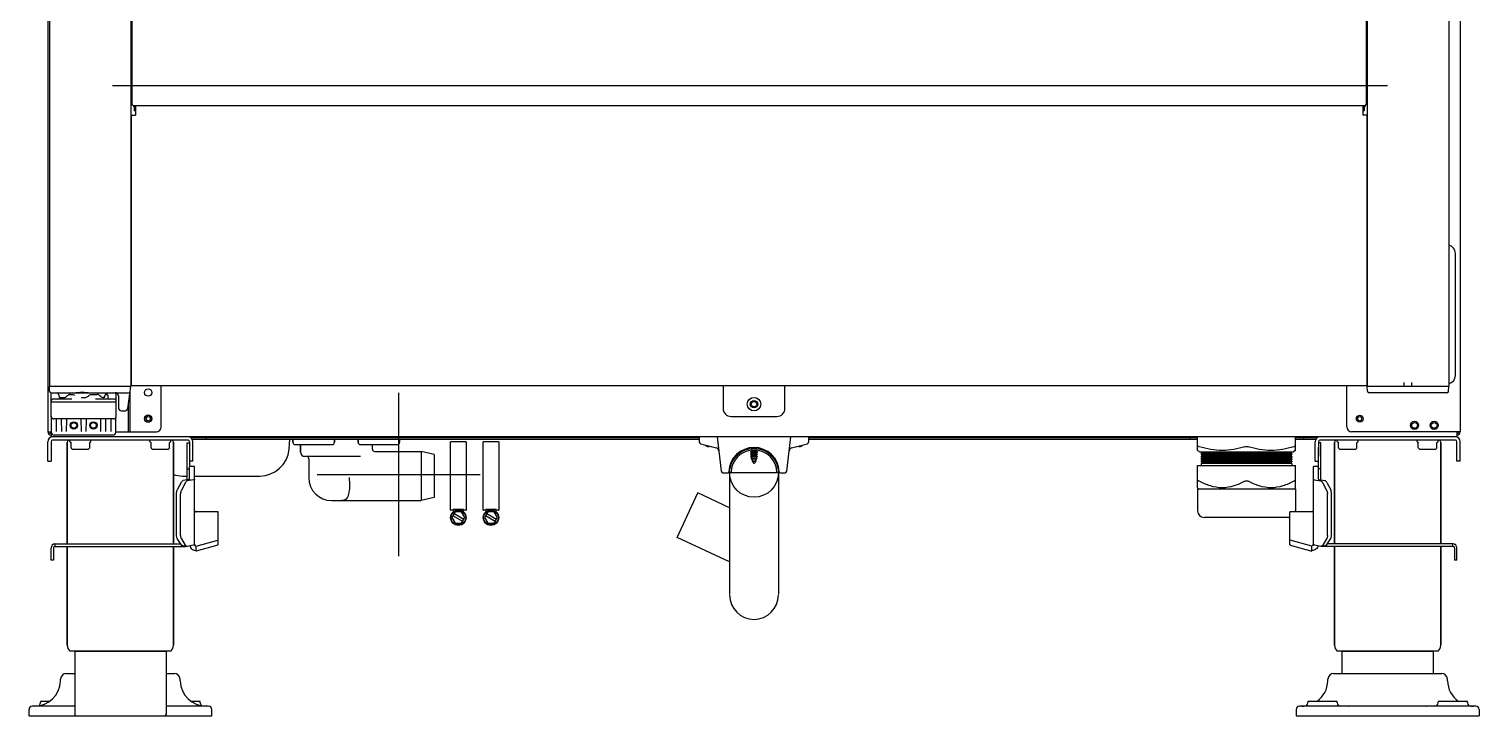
# Model space of a CAD drawing. Header units: millimetres. Extents: x 2482 to 7241, y 2335 to 6851.
# Drawn here: x 4966 to 5855, y 3663 to 4084 of the extents above; entities that cross this region are included whole.
import ezdxf

# ---------------------------------------------------------------- set-up
doc = ezdxf.new("R2010")
doc.units = ezdxf.units.MM
doc.header["$LTSCALE"] = 669.9
doc.layers.get('0').update_dxf_attribs({"linetype": 'CONTINUOUS'})
for name, color, linetype in [('02___PRT_ALL_AXES', 7, 'CONTINUOUS'), ('ASSI', 7, 'CONTINUOUS'), ('GEOM', 7, 'CONTINUOUS')]:
    doc.layers.add(name, color=color, linetype=linetype)

msp = doc.modelspace()

# ---------------------------------------------------------------- linework, layer by layer
at = {"color": 7, "linetype": 'Continuous'}
for p, q in [((4978.5, 5500.37), (4978.5, 3865.37)), ((5836.5, 5500.37), (5836.5, 3865.37)), ((5028.5, 5332.37), (5028.5, 3865.37)), ((5786.5, 5332.37), (5786.5, 3865.37)), ((5028.5, 4039.87), (5029, 4039.87)), ((5029.05, 4038.07), (5028.5, 4038.07)), ((5030, 4037.37), (5030, 4036.57)), ((5785, 4037.37), (5785, 4036.57)), ((5786.5, 4038.07), (5785.95, 4038.07)), ((5786.5, 4039.87), (5786, 4039.87)), ((5840.5, 3871.87), (5840.5, 3946.87)), ((4978.5, 3865.37), (5028.5, 3865.37)), ((4978.55, 3862.35), (4978.5, 3865.16)), ((4979.55, 3861.37), (5027.07, 3861.37)), ((4983.98, 3860.51), (4984, 3860.48)), ((4983.99, 3860.5), (4983.99, 3860.51)), ((4984, 3860.48), (4984.05, 3860.38)), ((4984.05, 3860.38), (4984.12, 3860.21)), ((4984.11, 3860.22), (4984.15, 3860.11)), ((4984.15, 3860.11), (4984.26, 3859.81)), ((4984.26, 3859.82), (4984.44, 3859.38)), ((4984.44, 3859.39), (4984.58, 3859.07)), ((4984.58, 3859.07), (4984.79, 3858.75)), ((4984.75, 3858.81), (4984.75, 3858.37)), ((4985.55, 3858.37), (4987.5, 3858.37)), ((4990.26, 3860.37), (4992.55, 3860.37)), ((4992.55, 3860.37), (4992.97, 3860.33)), ((4992.97, 3860.33), (4993.56, 3860.16)), ((4993.56, 3860.16), (4993.97, 3859.94)), ((4998.03, 3858.37), (4999.82, 3858.37)), ((4999.82, 3858.37), (5000.33, 3858.41)), ((5002.91, 3859.87), (5003.34, 3860.11)), ((5003.34, 3860.11), (5003.97, 3860.32)), ((5003.97, 3860.32), (5004.45, 3860.37)), ((5004.45, 3860.37), (5005.17, 3860.37)), ((5011.45, 3858.37), (5011.85, 3858.46)), ((5012.42, 3859.07), (5012.56, 3859.37)), ((5012.85, 3860.11), (5012.88, 3860.21)), ((5012.88, 3860.21), (5012.95, 3860.38)), ((5012.95, 3860.38), (5013, 3860.48)), ((5013, 3860.48), (5013.01, 3860.51)), ((5014.25, 3859.87), (5014.25, 3858.37)), ((5020.84, 3859.4), (5020.97, 3851.84)), ((5026.57, 3851.65), (5028.47, 3865.14)), ((5391.5, 3865.87), (5391.5, 3851.87)), ((5429.5, 3851.87), (5429.5, 3865.87)), ((5786.5, 3865.37), (5836.5, 3865.37)), ((5835.39, 3861.37), (5787.6, 3861.37)), ((4979.83, 3836.93), (4979.5, 3855.87)), ((5019.17, 3836.93), (5019.5, 3855.87)), ((5022.47, 3850.37), (5025.09, 3850.37)), ((5017.84, 3845.37), (4981.16, 3845.37)), ((4982.69, 3844.88), (4982.56, 3837.61)), ((4986.13, 3837.61), (4986.01, 3844.88)), ((4988.99, 3844.88), (4988.86, 3837.61)), ((4998.13, 3837.61), (4998.01, 3844.88)), ((5000.99, 3844.88), (5000.86, 3837.61)), ((5010.13, 3837.61), (5010.01, 3844.88)), ((5012.99, 3844.88), (5012.86, 3837.61)), ((5016.43, 3837.61), (5016.31, 3844.88)), ((5396.5, 3846.87), (5424.5, 3846.87)), ((5017.67, 3835.37), (4981.33, 3835.37)), ((4991.05, 3831.53), (4991.05, 3832.37)), ((5003.95, 3831.53), (5003.95, 3832.37)), ((5040.05, 3831.53), (5040.05, 3832.37)), ((5052.95, 3831.53), (5052.95, 3832.37)), ((5768.05, 3831.53), (5768.05, 3832.37)), ((5780.95, 3831.53), (5780.95, 3832.37)), ((5817.05, 3831.53), (5817.05, 3832.37)), ((5829.95, 3831.53), (5829.95, 3832.37)), ((5224.5, 3789.52), (5224.5, 3831.22)), ((5233.85, 3831.37), (5224.65, 3831.37)), ((5234, 3831.22), (5234, 3789.52)), ((5244.5, 3789.52), (5244.5, 3831.22)), ((5253.85, 3831.37), (5244.65, 3831.37)), ((5254, 3831.22), (5254, 3789.52)), ((5381.2, 3828.89), (5381.2, 3828.92)), ((5382.57, 3828.36), (5382.59, 3828.36)), ((5383, 3828.37), (5383, 3828.76)), ((5384, 3828.49), (5384, 3828.37)), ((5384.43, 3828.36), (5384.46, 3828.37)), ((5436.57, 3828.36), (5436.59, 3828.36)), ((5437, 3828.37), (5437, 3828.49)), ((5438, 3828.76), (5438, 3828.37)), ((5438.43, 3828.36), (5438.5, 3828.37)), ((5439.8, 3828.92), (5439.8, 3828.89)), ((5758, 3830.77), (5756.5, 3830.77)), ((5758, 3808.02), (5758, 3830.77)), ((5756.5, 3816.19), (5753.5, 3816.19)), ((5753.5, 3768.46), (5753.5, 3816.19)), ((5758, 3814.77), (5756.5, 3814.77)), ((5754.22, 3808.04), (5757.95, 3807.34)), ((5759.17, 3806.24), (5761.6, 3801.57)), ((5762.1, 3773.85), (5762.1, 3799.38)), ((5226.04, 3789.37), (5224.65, 3789.37)), ((5227.25, 3788.33), (5225.25, 3784.87)), ((5232.46, 3789.75), (5226.04, 3789.75)), ((5226.04, 3789.75), (5226.04, 3788.37)), ((5232.6, 3783.74), (5226.6, 3787.21)), ((5231.25, 3788.33), (5227.25, 3788.33)), ((5233.25, 3784.87), (5231.25, 3788.33)), ((5232.46, 3788.37), (5232.46, 3789.75)), ((5233.85, 3789.37), (5232.46, 3789.37)), ((5246.04, 3789.37), (5244.65, 3789.37)), ((5247.25, 3788.33), (5245.25, 3784.87)), ((5252.46, 3789.75), (5246.04, 3789.75)), ((5246.04, 3789.75), (5246.04, 3788.37)), ((5252.6, 3783.74), (5246.6, 3787.21)), ((5251.25, 3788.33), (5247.25, 3788.33)), ((5253.25, 3784.87), (5251.25, 3788.33)), ((5252.46, 3788.37), (5252.46, 3789.75)), ((5253.85, 3789.37), (5252.46, 3789.37)), ((5752.85, 3788.46), (5739, 3788.46)), ((5739, 3768.25), (5739, 3788.46)), ((5752.72, 3788.49), (5752.5, 3788.46)), ((5752.72, 3788.42), (5752.5, 3788.39)), ((5752.92, 3788.56), (5752.72, 3788.49)), ((5752.92, 3788.49), (5752.72, 3788.42)), ((5753.11, 3788.67), (5752.92, 3788.56)), ((5753.11, 3788.6), (5752.92, 3788.49)), ((5225.25, 3784.87), (5227.25, 3781.4)), ((5231.9, 3782.53), (5225.9, 3785.99)), ((5227.25, 3781.4), (5231.25, 3781.4)), ((5231.25, 3781.4), (5233.25, 3784.87)), ((5245.25, 3784.87), (5247.25, 3781.4)), ((5251.9, 3782.53), (5245.9, 3785.99)), ((5247.25, 3781.4), (5251.25, 3781.4)), ((5251.25, 3781.4), (5253.25, 3784.87)), ((5752.5, 3767.31), (5739.28, 3771.06)), ((5761.6, 3771.84), (5759.17, 3768.1)), ((5752.5, 3764.33), (5752.5, 3767.64)), ((5754.22, 3768.16), (5757.95, 3767.46)), ((5758.23, 3767.44), (5757.95, 3767.46)), ((5760.68, 3767.67), (5758.23, 3767.44)), ((5761.5, 3768.18), (5761.5, 3767.27)), ((5839, 3768.77), (5761.91, 3768.77)), ((5839, 3767.27), (5839, 3768.77)), ((5841.5, 3758.77), (5841.5, 3766.27)), ((5841.5, 3758.77), (5840, 3758.77))]:
    msp.add_line(p, q, dxfattribs=at)
at = {"linetype": 'Continuous'}
for p, q in [((5843.5, 5499.77), (5843.5, 3837.47)), ((5773.9, 3840.47), (5773.9, 3865.87)), ((4979.5, 3837.47), (4979.5, 3836.37)), ((5843.5, 3837.47), (5776.9, 3837.47)), ((5841.5, 3837.47), (5841.5, 3836.37)), ((5756.5, 3808.35), (5756.5, 3827.77)), ((5756.68, 3808.27), (5760.41, 3807.57)), ((5761.62, 3806.47), (5764.06, 3801.8)), ((5764.56, 3774.08), (5764.56, 3799.6)), ((5761.62, 3768.33), (5764.06, 3772.07)), ((5739.28, 3768.08), (5752.5, 3764.33)), ((5839, 3767.27), (5759, 3767.27)), ((5840, 3766.27), (5840, 3758.77))]:
    msp.add_line(p, q, dxfattribs=at)
at = {"color": 2}
msp.add_line((5799, 4049.37), (5017.25, 4049.37), dxfattribs=at)
at = {"color": 6}
for p, q in [((5192.59, 3861.32), (5192.59, 3761.32)), ((5142.59, 3811.32), (5242.59, 3811.32))]:
    msp.add_line(p, q, dxfattribs=at)
at = {"color": 7, "linetype": 'Continuous'}
for points in [[(4984.79, 3858.75), (4985.15, 3858.46), (4985.55, 3858.37)], [(5000.33, 3858.41), (5001.03, 3858.62), (5001.48, 3858.88)], [(5001.48, 3858.88), (5001.9, 3859.16), (5002.49, 3859.57), (5002.91, 3859.87)], [(5011.85, 3858.46), (5012.2, 3858.74), (5012.42, 3859.07)], [(5012.56, 3859.37), (5012.74, 3859.8), (5012.85, 3860.11)], [(5026.53, 3851.47), (5026.55, 3851.52), (5026.57, 3851.65)]]:
    msp.add_lwpolyline(points, dxfattribs=at)
at = {"linetype": 'Continuous'}
msp.add_lwpolyline([(5756.5, 3808.35), (5756.52, 3808.32), (5756.58, 3808.29), (5756.68, 3808.27)], dxfattribs=at)
for centre, radius in [((5781.9, 3845.47), 2.1), ((5815.5, 3841.37), 2.5), ((5827.5, 3841.37), 2.5)]:
    msp.add_circle(centre, radius, dxfattribs=at)
at = {"color": 7, "linetype": 'Continuous'}
for centre, radius in [((5229.25, 3784.87), 4.75), ((5229.25, 3784.87), 4.5), ((5249.25, 3784.87), 4.75), ((5249.25, 3784.87), 4.5)]:
    msp.add_circle(centre, radius, dxfattribs=at)
for centre, radius, start, end in [((5835.5, 3946.87), 5, 0, 78.45592), ((5835.5, 3871.87), 5, 281.54408, 360), ((4978.7, 3865.17), 0.2, 90.01942, 180.99966), ((4979.55, 3862.37), 1, 181, 270), ((4984.25, 3861.16), 0.5, 157.48891, 180), ((4984.25, 3860.87), 0.5, 181.90388, 243.23854), ((5012.75, 3860.87), 0.5, 296.76044, 358.096), ((5012.75, 3861.16), 0.5, 0, 22.50109), ((5018.84, 3859.37), 2, 1, 90.00026), ((5027.07, 3862.37), 1, 270.00261, 352.00036), ((5028.27, 3865.17), 0.2, 352, 90.00003), ((5787.6, 3862.37), 1, 181.99999, 269.99967), ((5835.39, 3862.37), 1, 270, 358), ((5022.47, 3851.87), 1.5, 181, 270), ((5025.09, 3851.87), 1.5, 270.00054, 335.8023), ((5396.5, 3851.87), 5, 180, 270), ((5424.5, 3851.87), 5, 270, 360), ((4981.16, 3846.87), 1.5, 181, 270), ((4983.19, 3844.87), 0.5, 90, 179.00001), ((4985.51, 3844.87), 0.5, 1, 90), ((4989.49, 3844.87), 0.5, 90, 179.00001), ((4997.51, 3844.87), 0.5, 1, 90), ((5001.49, 3844.87), 0.5, 90, 179.00001), ((5009.51, 3844.87), 0.5, 1, 90), ((5013.49, 3844.87), 0.5, 90, 179.00001), ((5015.81, 3844.87), 0.5, 1, 90), ((5017.84, 3846.87), 1.5, 270, 359), ((5841.5, 3837.47), 1, 270, 360), ((5224.65, 3831.22), 0.15, 90, 180), ((5233.85, 3831.22), 0.15, 0, 90), ((5244.65, 3831.22), 0.15, 90, 180), ((5253.85, 3831.22), 0.15, 0, 90), ((5383.7, 3832.99), 4.8, 228.37979, 238.62729), ((5383.69, 3832.98), 4.75, 238.46592, 241.0313), ((5383.68, 3832.97), 4.75, 241.03163, 241.99262), ((5383.68, 3832.97), 4.75, 241.99259, 243.31875), ((5383.68, 3832.97), 4.74, 243.3188, 244.45978), ((5383.68, 3832.96), 4.74, 244.45979, 245.42782), ((5383.68, 3832.96), 4.73, 245.4278, 246.68253), ((5383.68, 3832.95), 4.73, 246.68262, 247.45262), ((5383.67, 3832.95), 4.72, 247.45244, 248.99746), ((5383.67, 3832.94), 4.72, 248.99774, 249.4819), ((5383.67, 3832.93), 4.7, 249.48126, 251.53441), ((5383.66, 3832.91), 4.68, 251.53495, 252.62273), ((5383.66, 3832.9), 4.67, 252.62279, 253.60512), ((5383.65, 3832.86), 4.64, 253.60363, 255.68242), ((5382.75, 3830.36), 2.01, 262.72591, 264.7415), ((5382.75, 3830.33), 1.97, 265.39839, 266.78335), ((5382.75, 3830.32), 1.96, 266.78408, 267.62353), ((5382.75, 3830.31), 1.96, 267.62334, 268.84551), ((5382.75, 3830.31), 1.95, 268.84585, 270.92584), ((5382.75, 3830.31), 1.95, 270.92609, 271.9964), ((5382.75, 3830.32), 1.96, 271.9964, 273.02281), ((5382.75, 3830.33), 1.97, 273.02327, 274.28605), ((5382.75, 3830.34), 1.98, 274.28564, 275.13722), ((5382.75, 3830.36), 2.01, 275.14015, 277.27441), ((5384.25, 3830.36), 2.01, 262.72561, 264.85983), ((5384.25, 3830.34), 1.98, 264.86273, 265.7144), ((5384.25, 3830.33), 1.97, 265.71401, 266.97666), ((5384.25, 3830.32), 1.96, 266.97713, 268.00368), ((5384.25, 3830.31), 1.95, 268.00368, 269.07383), ((5384.25, 3830.31), 1.95, 269.07408, 271.15408), ((5384.25, 3830.31), 1.95, 271.15443, 272.37672), ((5384.25, 3830.32), 1.96, 272.37651, 273.21588), ((5384.25, 3830.33), 1.97, 273.21662, 274.60163), ((5384.25, 3830.34), 1.98, 274.60089, 275.25577), ((5436.75, 3830.35), 2, 263.77543, 264.74379), ((5436.75, 3830.33), 1.97, 265.39839, 266.78335), ((5436.75, 3830.32), 1.96, 266.78408, 267.62353), ((5436.75, 3830.31), 1.96, 267.62334, 268.84551), ((5436.75, 3830.31), 1.95, 268.84585, 270.92584), ((5436.75, 3830.31), 1.95, 270.92609, 271.9964), ((5436.75, 3830.32), 1.96, 271.9964, 273.02281), ((5436.75, 3830.33), 1.97, 273.02327, 274.28605), ((5436.75, 3830.34), 1.98, 274.28564, 275.13722), ((5436.75, 3830.36), 2.01, 275.14015, 277.27441), ((5438.25, 3830.36), 2.01, 262.72561, 264.85983), ((5438.25, 3830.34), 1.98, 264.86273, 265.7144), ((5438.25, 3830.33), 1.97, 265.71401, 266.97666), ((5438.25, 3830.32), 1.96, 266.97713, 268.00368), ((5438.25, 3830.31), 1.95, 268.00368, 269.07383), ((5438.25, 3830.31), 1.95, 269.07408, 271.15408), ((5438.25, 3830.31), 1.95, 271.15443, 272.37672), ((5438.25, 3830.32), 1.96, 272.37651, 273.21588), ((5438.25, 3830.33), 1.97, 273.21662, 274.60163), ((5438.25, 3830.34), 1.98, 274.60089, 275.25577), ((5437.35, 3832.86), 4.64, 284.31758, 286.39637), ((5437.34, 3832.9), 4.67, 286.39488, 287.37721), ((5437.34, 3832.91), 4.68, 287.37727, 288.46505), ((5437.33, 3832.93), 4.7, 288.46559, 290.51874), ((5437.33, 3832.94), 4.72, 290.5181, 291.00226), ((5437.33, 3832.95), 4.72, 291.00254, 292.54756), ((5437.32, 3832.95), 4.73, 292.54738, 293.31738), ((5437.32, 3832.96), 4.73, 293.31747, 294.5722), ((5437.32, 3832.96), 4.74, 294.57218, 295.5402), ((5437.32, 3832.97), 4.74, 295.54022, 296.6812), ((5437.32, 3832.97), 4.75, 296.68125, 298.00741), ((5437.32, 3832.97), 4.75, 298.00738, 298.96837), ((5437.31, 3832.98), 4.75, 298.9687, 301.53408), ((5437.3, 3832.99), 4.8, 301.37271, 311.62021), ((5224.65, 3789.52), 0.15, 180, 270), ((5233.85, 3789.52), 0.15, 270, 360), ((5244.65, 3789.52), 0.15, 180, 270), ((5253.85, 3789.52), 0.15, 270, 360), ((5752.42, 3789.43), 1.09, 325.66027, 341.56054), ((5839, 3766.27), 2.5, 0, 90)]:
    msp.add_arc(centre, radius, start, end, dxfattribs=at)
at = {"linetype": 'Continuous'}
for centre, radius, start, end in [((5776.9, 3840.47), 3, 180, 270), ((5841.5, 3837.47), 2, 270, 360), ((5759, 3769.77), 2.5, 249.27121, 270), ((5839, 3766.27), 1, 0, 90)]:
    msp.add_arc(centre, radius, start, end, dxfattribs=at)
at = {"color": 7, "linetype": 'Continuous'}
for centre, major_axis, start_param, end_param in [((4981.33, 3836.96), (-0.03, 1.59), -4.712389, -3.158029), ((5017.67, 3836.96), (0.03, 1.59), -3.125156, -1.570796)]:
    msp.add_ellipse(centre, major_axis=major_axis, ratio=0.941726, start_param=start_param, end_param=end_param, dxfattribs=at)
for points, knots in [([(4993.54, 3861.37), (4995.2, 3861.37), (4998.5, 3862.36), (5001.79, 3861.37), (5003.45, 3861.37)], [0, 0, 0, 0, 0.500004, 1, 1, 1, 1]), ([(5753.5, 3808.35), (5753.5, 3808.32), (5753.7, 3808.09), (5753.99, 3808.09), (5754.22, 3808.04)], [0, 0, 0, 0, 0.11541, 1, 1, 1, 1]), ([(5753.2, 3788.75), (5753.18, 3788.74), (5753.16, 3788.71), (5753.13, 3788.68), (5753.11, 3788.67)], [0, 0, 0, 0, 0.502632, 1, 1, 1, 1]), ([(5753.2, 3788.68), (5753.19, 3788.67), (5753.16, 3788.64), (5753.13, 3788.61), (5753.11, 3788.6)], [0, 0, 0, 0, 0.502556, 1, 1, 1, 1]), ([(5753.32, 3788.89), (5753.3, 3788.87), (5753.26, 3788.82), (5753.22, 3788.77), (5753.2, 3788.75)], [0, 0, 0, 0, 0.502896, 1, 1, 1, 1]), ([(5753.32, 3788.82), (5753.3, 3788.79), (5753.26, 3788.75), (5753.22, 3788.7), (5753.2, 3788.68)], [0, 0, 0, 0, 0.502627, 1, 1, 1, 1]), ([(5739.28, 3771.06), (5739.21, 3771.08), (5739, 3771.06), (5739.08, 3771.21), (5739.11, 3771.22)], [0, 0, 0, 0, 0.702663, 1, 1, 1, 1]), ([(5753, 3767.77), (5752.95, 3767.77), (5752.84, 3767.8), (5752.75, 3767.85), (5752.7, 3767.89)], [0, 0, 0, 0, 0.438582, 1, 1, 1, 1]), ([(5753.39, 3768.12), (5753.36, 3768.03), (5753.27, 3767.86), (5753.08, 3767.77), (5753, 3767.77)], [0, 0, 0, 0, 0.536397, 1, 1, 1, 1]), ([(5753.5, 3768.63), (5753.5, 3768.54), (5753.48, 3768.37), (5753.43, 3768.2), (5753.39, 3768.12)], [0, 0, 0, 0, 0.480618, 1, 1, 1, 1]), ([(5753.83, 3768.25), (5753.74, 3768.28), (5753.62, 3768.32), (5753.5, 3768.42), (5753.5, 3768.46)], [0, 0, 0, 0, 0.662316, 1, 1, 1, 1]), ([(5754.22, 3768.16), (5754.15, 3768.17), (5754.02, 3768.2), (5753.89, 3768.24), (5753.83, 3768.25)], [0, 0, 0, 0, 0.542077, 1, 1, 1, 1])]:
    msp.add_open_spline(points, degree=3, knots=knots, dxfattribs=at)
for points in [[(5757.95, 3807.34), (5758.49, 3807.24), (5758.91, 3806.72), (5759.17, 3806.24)], [(5761.6, 3801.57), (5761.95, 3800.91), (5762.1, 3800.13), (5762.1, 3799.38)], [(5762.1, 3773.85), (5762.1, 3773.16), (5761.98, 3772.42), (5761.6, 3771.84)], [(5759.17, 3768.1), (5758.96, 3767.78), (5758.61, 3767.48), (5758.23, 3767.44)]]:
    msp.add_open_spline(points, degree=3, dxfattribs=at)
at = {"linetype": 'Continuous'}
for points in [[(5761.62, 3806.47), (5761.37, 3806.95), (5760.94, 3807.47), (5760.41, 3807.57)], [(5764.56, 3799.6), (5764.56, 3800.36), (5764.4, 3801.13), (5764.06, 3801.8)], [(5764.06, 3772.07), (5764.43, 3772.65), (5764.56, 3773.39), (5764.56, 3774.08)], [(5760.68, 3767.67), (5761.06, 3767.71), (5761.42, 3768.01), (5761.62, 3768.33)]]:
    msp.add_open_spline(points, degree=3, dxfattribs=at)
for points, knots in [([(5739, 3768.25), (5739, 3768.22), (5739.1, 3768.09), (5739.26, 3768.11), (5739.36, 3768.09)], [0, 0, 0, 0, 0.229229, 1, 1, 1, 1]), ([(5756.4, 3767.75), (5756.2, 3766.89), (5755.19, 3765.27), (5753.38, 3764.66), (5752.5, 3764.66)], [0, 0, 0, 0, 0.498705, 1, 1, 1, 1])]:
    msp.add_open_spline(points, degree=3, knots=knots, dxfattribs=at)
at = {"layer": '02___PRT_ALL_AXES', "color": 7, "linetype": 'Continuous'}
for p, q in [((4983.75, 3860.87), (4983.75, 3861.16)), ((5013.25, 3860.87), (5013.25, 3861.16))]:
    msp.add_line(p, q, dxfattribs=at)
at = {"layer": 'ASSI', "color": 7, "linetype": 'Continuous'}
for p, q in [((5127.75, 3832.87), (5127.75, 3831.12)), ((5129.5, 3834.37), (5129.5, 3833.87)), ((5151.5, 3834.37), (5151.5, 3833.87)), ((5153.25, 3832.87), (5153.25, 3831.12)), ((5167.75, 3832.87), (5167.75, 3831.12)), ((5169.5, 3834.37), (5169.5, 3833.87)), ((5191.5, 3834.37), (5191.5, 3833.87)), ((5193.25, 3832.87), (5193.25, 3831.12)), ((4989.5, 3768.77), (4989.5, 3830.87)), ((5054.5, 3768.77), (5054.5, 3830.87)), ((5132.5, 3824.87), (5132.5, 3829.62)), ((5176.5, 3826.87), (5176.5, 3829.62)), ((5408.9, 3827.58), (5408.9, 3827.28)), ((5408.9, 3826.18), (5408.9, 3825.46)), ((5408.9, 3824.78), (5408.9, 3824.06)), ((5408.9, 3823.38), (5408.9, 3822.66)), ((5412.1, 3827.58), (5412.1, 3827.28)), ((5412.1, 3826.18), (5412.1, 3825.46)), ((5412.1, 3824.78), (5412.1, 3824.06)), ((5412.1, 3823.38), (5412.1, 3822.66)), ((5684.75, 3823.97), (5684.75, 3823.47)), ((5740.25, 3823.97), (5740.25, 3823.47)), ((5766.5, 3768.77), (5766.5, 3830.87)), ((5831.5, 3768.77), (5831.5, 3830.87)), ((5137.5, 3820.87), (5137.5, 3809.37)), ((5408.9, 3821.98), (5408.9, 3821.45)), ((5412.1, 3821.98), (5412.1, 3821.45)), ((5684.75, 3822.47), (5684.75, 3821.97)), ((5684.75, 3820.97), (5684.75, 3820.47)), ((5684.75, 3819.47), (5684.75, 3818.97)), ((5684.75, 3817.97), (5684.75, 3816.87)), ((5740.25, 3822.47), (5740.25, 3821.97)), ((5740.25, 3820.97), (5740.25, 3820.47)), ((5740.25, 3819.47), (5740.25, 3818.97)), ((5740.25, 3817.97), (5740.25, 3816.87)), ((5363.38, 3772.79), (5376.05, 3799.98)), ((5395.5, 3790.91), (5376.05, 3799.98)), ((5395.5, 3757.81), (5363.38, 3772.79)), ((4989.5, 3706.66), (4989.5, 3767.27)), ((5054.5, 3706.66), (5054.5, 3767.27)), ((5766.5, 3706.66), (5766.5, 3767.27)), ((5831.5, 3706.66), (5831.5, 3767.27)), ((5053.04, 3703.12), (4990.96, 3703.12)), ((5050, 3702.87), (4994, 3702.87)), ((4994, 3702.87), (4994, 3664.37)), ((5050, 3702.87), (5050, 3664.37)), ((5830.04, 3703.12), (5767.96, 3703.12)), ((5827, 3702.87), (5771, 3702.87)), ((5771, 3702.87), (5771, 3689.37)), ((5827, 3702.87), (5827, 3689.37))]:
    msp.add_line(p, q, dxfattribs=at)
for centre in [(5039.1, 3861.47), (5410.5, 3854.37), (5039.1, 3845.47)]:
    msp.add_circle(centre, 2.25, dxfattribs=at)
at = {"layer": 'ASSI', "linetype": 'Continuous'}
for centre, radius in [((5410.5, 3854.37), 1.65), ((4993.5, 3841.37), 1.75), ((5005.5, 3841.37), 1.75), ((5039.1, 3845.47), 2.1), ((5039.1, 3845.47), 1.25), ((5781.9, 3845.47), 1.25), ((5815.5, 3841.37), 1.75), ((5827.5, 3841.37), 1.75)]:
    msp.add_circle(centre, radius, dxfattribs=at)
at = {"layer": 'ASSI', "color": 7, "linetype": 'Continuous'}
for centre, radius, start, end in [((5383.7, 3832.99), 4.8, 228.17912, 238.62729), ((5437.3, 3832.99), 4.8, 301.37271, 311.82088), ((4994.5, 3706.66), 5, 180, 225), ((5049.5, 3706.66), 5, 315, 360), ((5771.5, 3706.66), 5, 180, 225), ((5826.5, 3706.66), 5, 315, 360)]:
    msp.add_arc(centre, radius, start, end, dxfattribs=at)
at = {"layer": 'GEOM', "color": 7, "linetype": 'Continuous'}
for p, q in [((5029, 5504.37), (5029, 4038.37)), ((5786, 4038.37), (5786, 5504.37)), ((5030, 4037.37), (5785, 4037.37)), ((5030.4, 4036.57), (5031.25, 4036.57)), ((5030.4, 4036.57), (5030.4, 4035.07)), ((5783.75, 4036.57), (5784.6, 4036.57)), ((5784.6, 4036.57), (5784.6, 4035.07)), ((5030.4, 4034.87), (5030.4, 4034.07)), ((5784.6, 4034.87), (5784.6, 4034.07)), ((5028.5, 3957.47), (5028.75, 3957.47)), ((5028.75, 3926.62), (5028.5, 3926.62)), ((5786.25, 3926.62), (5786.5, 3926.62)), ((5843.55, 3905.87), (5843.5, 3905.87)), ((5843.55, 3905.87), (5843.55, 3845.87)), ((5809.1, 3865.16), (5809.1, 3867.67)), ((5813.9, 3865.16), (5813.9, 3867.67)), ((4979.5, 3855.87), (4979.52, 3861.37)), ((4986.87, 3858.37), (4987.96, 3858.37)), ((4988.16, 3858.4), (4987.96, 3858.37)), ((4988.47, 3858.56), (4988.16, 3858.4)), ((4988.67, 3858.73), (4988.47, 3858.56)), ((4991.14, 3860.37), (4990.67, 3860.31)), ((4998.24, 3858.37), (5000.97, 3858.37)), ((5005.17, 3860.37), (5007.86, 3860.37)), ((5009.46, 3859.56), (5009.07, 3859.9)), ((5010.52, 3858.57), (5010.33, 3858.73)), ((5012.51, 3858.37), (5011.04, 3858.37)), ((5012.94, 3860.37), (5013.75, 3860.37)), ((5019.5, 3855.87), (5019.48, 3861.24)), ((5028.1, 3837.47), (5028.1, 3862.52)), ((5028.75, 3866.62), (5028.5, 3866.62)), ((5047.1, 3840.47), (5047.1, 3865.87)), ((5786.25, 3866.62), (5786.5, 3866.62)), ((5786.61, 3862.33), (5786.51, 3865.16)), ((5809.1, 3865.37), (5813.9, 3865.37)), ((5836.39, 3862.33), (5836.49, 3865.16)), ((4979.5, 3855.87), (5019.5, 3855.87)), ((4992.28, 3857.37), (4980.5, 3857.37)), ((5018.5, 3857.37), (5006.72, 3857.37)), ((5843.55, 3845.87), (5843.5, 3845.87)), ((5063.5, 3832.37), (4980.5, 3832.37)), ((4991.05, 3831.53), (4991.05, 3832.37)), ((5003.95, 3831.53), (5003.95, 3832.37)), ((5027.1, 3837.47), (5044.1, 3837.47)), ((5040.05, 3831.53), (5040.05, 3832.37)), ((5052.95, 3831.53), (5052.95, 3832.37)), ((5065.05, 3833.87), (5377, 3833.87)), ((5074.5, 3833.87), (5074.5, 3832.87)), ((5125.44, 3826.8), (5125.97, 3832.87)), ((5127.75, 3831.12), (5127.75, 3832.87)), ((5153.25, 3831.12), (5153.25, 3832.87)), ((5167.75, 3831.12), (5167.75, 3832.87)), ((5193.25, 3831.12), (5193.25, 3832.87)), ((5377, 3831.14), (5377, 3834.37)), ((5388, 3834.37), (5390.4, 3813.25)), ((5430.6, 3813.25), (5433, 3834.37)), ((5444, 3834.37), (5444, 3831.14)), ((5444, 3833.87), (5682.5, 3833.87)), ((5677.5, 3833.87), (5677.5, 3832.87)), ((5682.5, 3825.94), (5682.5, 3834.37)), ((5742.5, 3825.94), (5742.5, 3834.37)), ((5742.5, 3833.87), (5755.94, 3833.87)), ((5747.5, 3833.87), (5747.5, 3832.87)), ((5840.5, 3832.37), (5757.5, 3832.37)), ((5768.05, 3831.53), (5768.05, 3832.37)), ((5780.95, 3831.53), (5780.95, 3832.37)), ((5817.05, 3831.53), (5817.05, 3832.37)), ((5829.95, 3831.53), (5829.95, 3832.37)), ((4979.5, 3831.37), (4979.5, 3819.37)), ((4989.5, 3830.87), (4989.5, 3768.77)), ((4991.73, 3830.97), (4991.74, 3830.96)), ((4991.8, 3827.59), (4991.8, 3830.71)), ((4992.55, 3826.74), (4991.88, 3827.42)), ((5002.27, 3826.67), (4992.73, 3826.67)), ((5002.45, 3826.74), (5003.12, 3827.42)), ((5003.2, 3827.59), (5003.2, 3830.71)), ((5003.46, 3831.15), (5003.49, 3831.17)), ((5003.49, 3831.17), (5003.5, 3831.17)), ((5003.5, 3831.17), (5003.8, 3831.3)), ((5040.73, 3830.97), (5040.74, 3830.96)), ((5040.8, 3827.59), (5040.8, 3830.71)), ((5041.55, 3826.74), (5040.88, 3827.42)), ((5051.27, 3826.67), (5041.73, 3826.67)), ((5051.45, 3826.74), (5052.12, 3827.42)), ((5052.2, 3827.59), (5052.2, 3830.71)), ((5052.46, 3831.15), (5052.49, 3831.17)), ((5052.49, 3831.17), (5052.5, 3831.17)), ((5052.5, 3831.17), (5052.8, 3831.3)), ((5054.5, 3830.87), (5054.5, 3768.77)), ((5063, 3830.77), (5064.5, 3830.77)), ((5063, 3808.02), (5063, 3830.77)), ((5064.5, 3831.37), (5064.5, 3827.77)), ((5129.25, 3829.62), (5151.75, 3829.62)), ((5132.5, 3829.62), (5132.5, 3824.87)), ((5169.25, 3829.62), (5191.75, 3829.62)), ((5176.5, 3826.87), (5176.5, 3829.62)), ((5178, 3825.37), (5206.5, 3825.37)), ((5214.5, 3823.62), (5206.5, 3825.37)), ((5206.5, 3825.37), (5206.5, 3795.37)), ((5214.5, 3823.62), (5214.5, 3797.12)), ((5377.74, 3830.17), (5387.5, 3827.55)), ((5408.9, 3825.46), (5408.4, 3825.17)), ((5408.4, 3825.17), (5412.6, 3825.17)), ((5408.4, 3825.17), (5408.4, 3825.07)), ((5408.4, 3825.07), (5412.6, 3825.07)), ((5408.4, 3825.07), (5408.9, 3824.78)), ((5408.9, 3824.06), (5408.4, 3823.77)), ((5408.4, 3823.77), (5412.6, 3823.77)), ((5408.4, 3823.77), (5408.4, 3823.67)), ((5408.4, 3823.67), (5412.6, 3823.67)), ((5408.4, 3823.67), (5408.9, 3823.38)), ((5408.6, 3827.75), (5408.9, 3827.58)), ((5412.1, 3827.58), (5408.9, 3827.58)), ((5412.1, 3826.18), (5408.9, 3826.18)), ((5412.1, 3825.46), (5408.9, 3825.46)), ((5412.1, 3824.78), (5408.9, 3824.78)), ((5412.1, 3824.06), (5408.9, 3824.06)), ((5412.1, 3823.38), (5408.9, 3823.38)), ((5412.4, 3827.75), (5412.1, 3827.58)), ((5412.1, 3825.46), (5412.6, 3825.17)), ((5412.6, 3825.07), (5412.1, 3824.78)), ((5412.1, 3824.06), (5412.6, 3823.77)), ((5412.6, 3823.67), (5412.1, 3823.38)), ((5412.6, 3825.17), (5412.6, 3825.07)), ((5412.6, 3823.77), (5412.6, 3823.67)), ((5433.5, 3827.55), (5443.26, 3830.17)), ((5682.45, 3825.97), (5684.17, 3824.97)), ((5740.83, 3824.97), (5684.17, 3824.97)), ((5685.62, 3824.47), (5684.75, 3824.97)), ((5685.62, 3824.47), (5684.75, 3823.97)), ((5740.25, 3823.97), (5684.75, 3823.97)), ((5740.25, 3823.47), (5684.75, 3823.47)), ((5685.62, 3822.97), (5684.75, 3823.47)), ((5685.62, 3822.97), (5684.75, 3822.47)), ((5685.62, 3824.47), (5739.38, 3824.47)), ((5685.62, 3822.97), (5739.38, 3822.97)), ((5740.25, 3824.97), (5739.38, 3824.47)), ((5740.25, 3823.97), (5739.38, 3824.47)), ((5740.25, 3823.47), (5739.38, 3822.97)), ((5740.25, 3822.47), (5739.38, 3822.97)), ((5742.55, 3825.97), (5740.83, 3824.97)), ((5756.5, 3831.37), (5756.5, 3822.54)), ((5766.5, 3830.87), (5766.5, 3768.77)), ((5768.73, 3830.97), (5768.74, 3830.96)), ((5768.8, 3827.59), (5768.8, 3830.71)), ((5769.55, 3826.74), (5768.88, 3827.42)), ((5779.27, 3826.67), (5769.73, 3826.67)), ((5779.45, 3826.74), (5780.12, 3827.42)), ((5780.2, 3827.59), (5780.2, 3830.71)), ((5780.46, 3831.15), (5780.49, 3831.17)), ((5780.49, 3831.17), (5780.5, 3831.17)), ((5780.5, 3831.17), (5780.8, 3831.3)), ((5817.73, 3830.97), (5817.74, 3830.96)), ((5817.8, 3827.59), (5817.8, 3830.71)), ((5818.55, 3826.74), (5817.88, 3827.42)), ((5828.27, 3826.67), (5818.73, 3826.67)), ((5828.45, 3826.74), (5829.12, 3827.42)), ((5829.2, 3827.59), (5829.2, 3830.71)), ((5829.46, 3831.15), (5829.49, 3831.17)), ((5829.49, 3831.17), (5829.5, 3831.17)), ((5829.5, 3831.17), (5829.8, 3831.3)), ((5831.5, 3830.87), (5831.5, 3768.77)), ((5841.5, 3819.37), (5841.5, 3831.37)), ((4977.5, 3819.37), (4979.5, 3819.37)), ((5063, 3814.77), (5064.5, 3814.77)), ((5066.5, 3819.37), (5064.5, 3819.37)), ((5067.5, 3816.19), (5064.5, 3816.19)), ((5067.5, 3768.46), (5067.5, 3816.19)), ((5169.27, 3822.37), (5135, 3822.37)), ((5408.9, 3822.66), (5408.4, 3822.37)), ((5408.4, 3822.37), (5412.6, 3822.37)), ((5408.4, 3822.37), (5408.4, 3822.27)), ((5408.4, 3822.27), (5412.6, 3822.27)), ((5408.4, 3822.27), (5408.9, 3821.98)), ((5408.97, 3821.13), (5408.69, 3820.97)), ((5408.69, 3820.97), (5412.31, 3820.97)), ((5408.69, 3820.97), (5408.69, 3820.87)), ((5408.69, 3820.87), (5412.31, 3820.87)), ((5409.16, 3820.6), (5408.69, 3820.87)), ((5412.1, 3822.66), (5408.9, 3822.66)), ((5412.1, 3821.98), (5408.9, 3821.98)), ((5408.9, 3821.45), (5408.94, 3821.19)), ((5408.94, 3821.19), (5408.97, 3821.13)), ((5408.97, 3821.13), (5412.03, 3821.13)), ((5411.84, 3820.6), (5409.16, 3820.6)), ((5409.16, 3820.6), (5409.49, 3819.68)), ((5409.49, 3819.68), (5409.3, 3819.57)), ((5409.3, 3819.57), (5411.7, 3819.57)), ((5409.3, 3819.57), (5409.3, 3819.47)), ((5409.3, 3819.47), (5411.7, 3819.47)), ((5409.64, 3819.27), (5409.3, 3819.47)), ((5409.49, 3819.68), (5411.5, 3819.68)), ((5411.36, 3819.27), (5409.64, 3819.27)), ((5409.64, 3819.27), (5409.89, 3818.6)), ((5411.36, 3819.27), (5411.11, 3818.6)), ((5411.7, 3819.47), (5411.36, 3819.27)), ((5411.84, 3820.6), (5411.5, 3819.68)), ((5411.7, 3819.57), (5411.5, 3819.68)), ((5411.7, 3819.57), (5411.7, 3819.47)), ((5412.31, 3820.87), (5411.84, 3820.6)), ((5412.05, 3821.19), (5412.03, 3821.13)), ((5412.31, 3820.97), (5412.03, 3821.13)), ((5412.1, 3821.45), (5412.05, 3821.19)), ((5412.1, 3822.66), (5412.6, 3822.37)), ((5412.6, 3822.27), (5412.1, 3821.98)), ((5412.31, 3820.97), (5412.31, 3820.87)), ((5412.6, 3822.37), (5412.6, 3822.27)), ((5682.5, 3816.87), (5742.5, 3816.87)), ((5682.5, 3803.14), (5682.5, 3816.87)), ((5740.25, 3822.47), (5684.75, 3822.47)), ((5740.25, 3821.97), (5684.75, 3821.97)), ((5685.62, 3821.47), (5684.75, 3821.97)), ((5685.62, 3821.47), (5684.75, 3820.97)), ((5740.25, 3820.97), (5684.75, 3820.97)), ((5740.25, 3820.47), (5684.75, 3820.47)), ((5685.62, 3819.97), (5684.75, 3820.47)), ((5685.62, 3819.97), (5684.75, 3819.47)), ((5740.25, 3819.47), (5684.75, 3819.47)), ((5740.25, 3818.97), (5684.75, 3818.97)), ((5685.62, 3818.47), (5684.75, 3818.97)), ((5685.62, 3818.47), (5684.75, 3817.97)), ((5740.25, 3817.97), (5684.75, 3817.97)), ((5685.62, 3821.47), (5739.38, 3821.47)), ((5685.62, 3819.97), (5739.38, 3819.97)), ((5685.62, 3818.47), (5739.38, 3818.47)), ((5740.25, 3821.97), (5739.38, 3821.47)), ((5740.25, 3820.97), (5739.38, 3821.47)), ((5740.25, 3820.47), (5739.38, 3819.97)), ((5740.25, 3819.47), (5739.38, 3819.97)), ((5740.25, 3818.97), (5739.38, 3818.47)), ((5740.25, 3817.97), (5739.38, 3818.47)), ((5742.5, 3803.14), (5742.5, 3816.87)), ((5754.5, 3819.37), (5756.5, 3819.37)), ((5843.5, 3819.37), (5841.5, 3819.37)), ((5061.83, 3806.24), (5059.4, 3801.57)), ((5060.05, 3810.37), (5063, 3810.37)), ((5066.78, 3808.04), (5063.05, 3807.34)), ((5067.5, 3810.37), (5107.51, 3810.37)), ((5391.39, 3812.37), (5394.51, 3812.37)), ((5425.5, 3812.37), (5395.5, 3812.37)), ((5395.5, 3812.37), (5395.5, 3737.9)), ((5425.5, 3812.37), (5425.5, 3737.9)), ((5426.49, 3812.37), (5429.61, 3812.37)), ((5058.9, 3773.85), (5058.9, 3799.38)), ((5214.5, 3797.12), (5206.5, 3795.37)), ((5682.5, 3803.14), (5683.17, 3802.47)), ((5682.5, 3802.47), (5742.5, 3802.47)), ((5682.5, 3802.47), (5682.5, 3788.97)), ((5742.5, 3803.14), (5741.83, 3802.47)), ((5742.5, 3802.47), (5742.5, 3788.97)), ((5067.89, 3788.67), (5068.08, 3788.56)), ((5067.89, 3788.6), (5068.08, 3788.49)), ((5068.08, 3788.56), (5068.28, 3788.49)), ((5068.08, 3788.49), (5068.28, 3788.42)), ((5082, 3788.46), (5068.14, 3788.46)), ((5068.28, 3788.49), (5068.5, 3788.46)), ((5068.28, 3788.42), (5068.5, 3788.39)), ((5082, 3768.25), (5082, 3788.46)), ((5151.5, 3795.37), (5206.5, 3795.37)), ((5738.5, 3784.97), (5686.5, 3784.97)), ((5059.4, 3771.84), (5061.83, 3768.1)), ((5068.5, 3767.31), (5081.72, 3771.06)), ((4979.5, 3758.77), (4979.5, 3766.27)), ((4982, 3768.77), (5059.09, 3768.77)), ((4982, 3767.27), (4982, 3768.77)), ((4989.5, 3767.27), (4989.5, 3706.66)), ((5054.5, 3767.27), (5054.5, 3706.66)), ((5059.5, 3768.18), (5059.5, 3767.27)), ((5062.77, 3767.44), (5060.32, 3767.67)), ((5062.77, 3767.44), (5063.05, 3767.46)), ((5063.05, 3767.46), (5066.78, 3768.16)), ((5068.5, 3764.33), (5068.5, 3767.64)), ((5766.5, 3767.27), (5766.5, 3706.66)), ((5831.5, 3767.27), (5831.5, 3706.66)), ((4981, 3758.77), (4979.5, 3758.77)), ((4994, 3702.87), (4994, 3664.37)), ((5050, 3702.87), (5050, 3664.37)), ((5771, 3702.87), (5771, 3689.37)), ((5827, 3702.87), (5827, 3689.37)), ((4988.88, 3689.37), (4994, 3689.37)), ((5050, 3689.37), (5055.12, 3689.37)), ((5765.88, 3689.37), (5832.12, 3689.37)), ((4985.34, 3684.81), (4985.38, 3685.99)), ((5058.66, 3684.81), (5058.62, 3685.99)), ((5762.34, 3684.81), (5762.38, 3685.99)), ((5835.66, 3684.81), (5835.62, 3685.99)), ((4973, 3671.37), (4973, 3671.87)), ((4973.5, 3672.37), (4978.59, 3672.37)), ((5065.41, 3672.37), (5070.5, 3672.37)), ((5071, 3671.37), (5071, 3671.87)), ((5750, 3671.37), (5750, 3671.87)), ((5750.5, 3672.37), (5767.5, 3672.37)), ((5768, 3671.37), (5768, 3671.87)), ((5830, 3671.37), (5830, 3671.87)), ((5830.5, 3672.37), (5847.5, 3672.37)), ((5848, 3671.37), (5848, 3671.87)), ((4966, 3663.37), (4966, 3667.37)), ((4966, 3663.37), (5078, 3663.37)), ((4994, 3669.37), (4968, 3669.37)), ((5076, 3669.37), (5050, 3669.37)), ((5078, 3663.37), (5078, 3667.37)), ((5743, 3667.37), (5743, 3663.37)), ((5743, 3663.37), (5855, 3663.37)), ((5853, 3669.37), (5745, 3669.37)), ((5775.5, 3669.67), (5822.5, 3669.67)), ((5775.5, 3669.62), (5775.5, 3669.67)), ((5822.5, 3669.62), (5822.5, 3669.67)), ((5855, 3667.37), (5855, 3663.37))]:
    msp.add_line(p, q, dxfattribs=at)
at = {"layer": 'GEOM', "linetype": 'Continuous'}
for p, q in [((4977.5, 5499.77), (4977.5, 3837.47)), ((5031.25, 4037.37), (5031.25, 4031.37)), ((5783.75, 4037.37), (5783.75, 4031.37)), ((5028.75, 4031.37), (5031.25, 4031.37)), ((5028.75, 3865.87), (5028.75, 4031.37)), ((5031.25, 4035.07), (5030.4, 4035.07)), ((5031.25, 4034.07), (5030.4, 4034.07)), ((5784.6, 4035.07), (5783.75, 4035.07)), ((5784.6, 4034.07), (5783.75, 4034.07)), ((5786.25, 4031.37), (5783.75, 4031.37)), ((5786.25, 4031.37), (5786.25, 3865.87)), ((5028.75, 3865.87), (5786.25, 3865.87)), ((5027.1, 3837.47), (5027.1, 3855.41)), ((4977.5, 3837.47), (4979.82, 3837.47)), ((4979.5, 3836.37), (4979.5, 3834.37)), ((5841.5, 3834.37), (4979.5, 3834.37)), ((5019.18, 3837.47), (5027.1, 3837.47)), ((5066.04, 3832.87), (5377, 3832.87)), ((5444, 3832.87), (5682.5, 3832.87)), ((5742.5, 3832.87), (5754.96, 3832.87)), ((5841.5, 3836.37), (5841.5, 3834.37)), ((4977.5, 3819.37), (4977.5, 3831.37)), ((5064.5, 3827.77), (5064.5, 3816.62)), ((5066.5, 3819.37), (5066.5, 3831.37)), ((5754.5, 3819.37), (5754.5, 3831.37)), ((5843.5, 3819.37), (5843.5, 3831.37)), ((5064.5, 3808.35), (5064.5, 3816.19)), ((5059.38, 3806.47), (5056.94, 3801.8)), ((5064.32, 3808.27), (5060.59, 3807.57)), ((5056.44, 3774.08), (5056.44, 3799.6)), ((5059.38, 3768.33), (5056.94, 3772.07)), ((4981, 3766.27), (4981, 3758.77)), ((4982, 3767.27), (5062, 3767.27)), ((5081.72, 3768.08), (5068.5, 3764.33))]:
    msp.add_line(p, q, dxfattribs=at)
at = {"layer": 'GEOM', "color": 7, "linetype": 'Continuous'}
for points in [[(4989.93, 3859.9), (4989.53, 3859.55), (4989.03, 3859.08), (4988.67, 3858.73)], [(4990.67, 3860.31), (4990.2, 3860.1), (4989.93, 3859.9)], [(5009.07, 3859.9), (5008.8, 3860.1), (5008.33, 3860.31), (5007.86, 3860.37)], [(5010.33, 3858.73), (5009.96, 3859.09), (5009.46, 3859.56)], [(5011.04, 3858.37), (5010.83, 3858.4), (5010.52, 3858.57)], [(4991.2, 3831.3), (4991.51, 3831.17), (4991.53, 3831.16), (4991.55, 3831.15), (4991.57, 3831.13), (4991.59, 3831.12), (4991.61, 3831.1), (4991.63, 3831.09), (4991.65, 3831.07)], [(4991.53, 3831.16), (4991.55, 3831.15), (4991.57, 3831.14), (4991.59, 3831.12), (4991.61, 3831.11), (4991.63, 3831.09), (4991.65, 3831.08), (4991.66, 3831.06), (4991.68, 3831.04), (4991.7, 3831.02), (4991.72, 3830.99)], [(4991.65, 3831.07), (4991.68, 3831.05), (4991.69, 3831.02), (4991.71, 3831), (4991.73, 3830.97)], [(5003.26, 3830.96), (5003.28, 3831), (5003.31, 3831.03), (5003.33, 3831.05)], [(5003.28, 3830.99), (5003.3, 3831.01), (5003.32, 3831.04), (5003.34, 3831.07), (5003.37, 3831.09), (5003.39, 3831.11), (5003.42, 3831.13), (5003.44, 3831.14), (5003.47, 3831.16), (5003.49, 3831.17)], [(5003.33, 3831.05), (5003.36, 3831.08), (5003.38, 3831.1), (5003.41, 3831.12), (5003.44, 3831.14), (5003.46, 3831.15)], [(5040.2, 3831.3), (5040.51, 3831.17), (5040.53, 3831.16), (5040.55, 3831.15), (5040.57, 3831.13), (5040.59, 3831.12), (5040.61, 3831.1), (5040.63, 3831.09), (5040.65, 3831.07)], [(5040.53, 3831.16), (5040.55, 3831.15), (5040.57, 3831.14), (5040.59, 3831.12), (5040.61, 3831.11), (5040.63, 3831.09), (5040.65, 3831.08), (5040.66, 3831.06), (5040.68, 3831.04), (5040.7, 3831.02), (5040.72, 3830.99)], [(5040.65, 3831.07), (5040.68, 3831.05), (5040.69, 3831.02), (5040.71, 3831), (5040.73, 3830.97)], [(5052.26, 3830.96), (5052.28, 3831), (5052.31, 3831.03), (5052.33, 3831.05)], [(5052.28, 3830.99), (5052.3, 3831.01), (5052.32, 3831.04), (5052.34, 3831.07), (5052.37, 3831.09), (5052.39, 3831.11), (5052.42, 3831.13), (5052.44, 3831.14), (5052.47, 3831.16), (5052.49, 3831.17)], [(5052.33, 3831.05), (5052.36, 3831.08), (5052.38, 3831.1), (5052.41, 3831.12), (5052.44, 3831.14), (5052.46, 3831.15)], [(5768.2, 3831.3), (5768.51, 3831.17), (5768.53, 3831.16), (5768.55, 3831.15), (5768.57, 3831.13), (5768.59, 3831.12), (5768.61, 3831.1), (5768.63, 3831.09), (5768.65, 3831.07)], [(5768.53, 3831.16), (5768.55, 3831.15), (5768.57, 3831.14), (5768.59, 3831.12), (5768.61, 3831.11), (5768.63, 3831.09), (5768.65, 3831.08), (5768.66, 3831.06), (5768.68, 3831.04), (5768.7, 3831.02), (5768.72, 3830.99)], [(5768.65, 3831.07), (5768.68, 3831.05), (5768.69, 3831.02), (5768.71, 3831), (5768.73, 3830.97)], [(5780.26, 3830.96), (5780.28, 3831), (5780.31, 3831.03), (5780.33, 3831.05)], [(5780.28, 3830.99), (5780.3, 3831.01), (5780.32, 3831.04), (5780.34, 3831.07), (5780.37, 3831.09), (5780.39, 3831.11), (5780.42, 3831.13), (5780.44, 3831.14), (5780.47, 3831.16), (5780.49, 3831.17)], [(5780.33, 3831.05), (5780.36, 3831.08), (5780.38, 3831.1), (5780.41, 3831.12), (5780.44, 3831.14), (5780.46, 3831.15)], [(5817.2, 3831.3), (5817.51, 3831.17), (5817.53, 3831.16), (5817.55, 3831.15), (5817.57, 3831.13), (5817.59, 3831.12), (5817.61, 3831.1), (5817.63, 3831.09), (5817.65, 3831.07)], [(5817.53, 3831.16), (5817.55, 3831.15), (5817.57, 3831.14), (5817.59, 3831.12), (5817.61, 3831.11), (5817.63, 3831.09), (5817.65, 3831.08), (5817.66, 3831.06), (5817.68, 3831.04), (5817.7, 3831.02), (5817.72, 3830.99)], [(5817.65, 3831.07), (5817.68, 3831.05), (5817.69, 3831.02), (5817.71, 3831), (5817.73, 3830.97)], [(5829.26, 3830.96), (5829.28, 3831), (5829.31, 3831.03), (5829.33, 3831.05)], [(5829.28, 3830.99), (5829.3, 3831.01), (5829.32, 3831.04), (5829.34, 3831.07), (5829.37, 3831.09), (5829.39, 3831.11), (5829.42, 3831.13), (5829.44, 3831.14), (5829.47, 3831.16), (5829.49, 3831.17)], [(5829.33, 3831.05), (5829.36, 3831.08), (5829.38, 3831.1), (5829.41, 3831.12), (5829.44, 3831.14), (5829.46, 3831.15)]]:
    msp.add_lwpolyline(points, dxfattribs=at)
at = {"layer": 'GEOM', "linetype": 'Continuous'}
msp.add_lwpolyline([(5064.5, 3808.35), (5064.48, 3808.32), (5064.42, 3808.29), (5064.32, 3808.27)], dxfattribs=at)
at = {"layer": 'GEOM', "color": 7, "linetype": 'Continuous'}
for centre, radius in [((5410.5, 3854.37), 4.12), ((4993.5, 3841.37), 2.25), ((5005.5, 3841.37), 2.25), ((5410.5, 3812.37), 15)]:
    msp.add_circle(centre, radius, dxfattribs=at)
for centre, radius, start, end in [((5030, 4038.37), 1, 180, 270), ((5785, 4038.37), 1, 270, 360), ((4983.75, 3858.37), 1, 270.00009, 360), ((5013.75, 3859.87), 0.5, 0, 89.99968), ((5015.25, 3858.37), 1, 180, 269.99987), ((5786.71, 3865.17), 0.2, 90.00038, 181.99999), ((5836.29, 3865.17), 0.2, 358.00001, 89.99962), ((4980.5, 3856.37), 1, 90, 179.8), ((5018.5, 3856.37), 1, 0.2, 90), ((4979.5, 3837.47), 1, 180, 270), ((4980.5, 3831.37), 1, 90, 180), ((4991.5, 3830.87), 2, 130.80177, 180), ((5044.1, 3840.47), 3, 270, 360), ((5052.5, 3830.87), 2, 0, 49.19823), ((5063.5, 3831.37), 1, 0, 90), ((5757.5, 3831.37), 1, 90, 180), ((5768.5, 3830.87), 2, 130.80177, 180), ((5829.5, 3830.87), 2, 0, 49.19823), ((5840.5, 3831.37), 1, 0, 90), ((4991.3, 3831.53), 0.25, 180, 246.10787), ((4997.5, 3845.53), 15.56, 246.10787, 247.30286), ((4991.3, 3830.71), 0.5, 0.00103, 67.30591), ((4992.05, 3827.59), 0.25, 179.99982, 224.99973), ((4992.73, 3826.92), 0.25, 225, 270), ((5002.27, 3826.92), 0.25, 270, 315), ((5002.95, 3827.59), 0.25, 315.00027, 0.00018), ((5003.7, 3830.71), 0.5, 112.69409, 179.99897), ((5003.7, 3831.53), 0.25, 293.89213, 360), ((5040.3, 3831.53), 0.25, 180, 246.10787), ((5046.5, 3845.53), 15.56, 246.10787, 247.30286), ((5040.3, 3830.71), 0.5, 0.00103, 67.30591), ((5041.05, 3827.59), 0.25, 179.99982, 224.99973), ((5041.73, 3826.92), 0.25, 225, 270), ((5051.27, 3826.92), 0.25, 270, 315), ((5051.95, 3827.59), 0.25, 315.00027, 0.00018), ((5052.7, 3830.71), 0.5, 112.69409, 179.99897), ((5052.7, 3831.53), 0.25, 293.89213, 360), ((5107.51, 3828.37), 18, 269.99758, 355.00283), ((5129.25, 3831.12), 1.5, 180, 270), ((5135, 3824.87), 2.5, 180, 270), ((5151.75, 3831.12), 1.5, 270, 360), ((5169.25, 3831.12), 1.5, 180, 270), ((5178, 3826.87), 1.5, 179.9997, 270.00025), ((5191.75, 3831.12), 1.5, 270, 360), ((5378, 3831.14), 1, 180, 255), ((5386.98, 3825.62), 2, 6.48182, 74.99954), ((5410.5, 3812.37), 15.5, 1.79078, 178.20922), ((5410.5, 3812.37), 14, 0, 180), ((5434.02, 3825.62), 2, 105.00046, 173.51818), ((5443, 3831.14), 1, 285, 360), ((5768.3, 3831.53), 0.25, 180, 246.10787), ((5774.5, 3845.53), 15.56, 246.10787, 247.30286), ((5768.3, 3830.71), 0.5, 0.00103, 67.30591), ((5769.05, 3827.59), 0.25, 179.99982, 224.99973), ((5769.73, 3826.92), 0.25, 225, 270), ((5779.27, 3826.92), 0.25, 270, 315), ((5779.95, 3827.59), 0.25, 315.00027, 0.00018), ((5780.7, 3830.71), 0.5, 112.69409, 179.99897), ((5780.7, 3831.53), 0.25, 293.89213, 360), ((5817.3, 3831.53), 0.25, 180, 246.10787), ((5823.5, 3845.53), 15.56, 246.10787, 247.30286), ((5817.3, 3830.71), 0.5, 0.00103, 67.30591), ((5818.05, 3827.59), 0.25, 179.99982, 224.99973), ((5818.73, 3826.92), 0.25, 225, 270), ((5828.27, 3826.92), 0.25, 270, 315), ((5828.95, 3827.59), 0.25, 315.00027, 0.00018), ((5829.7, 3830.71), 0.5, 112.69409, 179.99897), ((5829.7, 3831.53), 0.25, 293.89213, 360), ((5136, 3820.87), 1.5, 0, 90), ((5409.65, 3821.45), 0.75, 180, 200), ((5410.5, 3818.82), 0.65, 200, 340), ((5060.05, 3828.37), 18, 252.0458, 270.00229), ((5151.5, 3809.37), 14, 180, 270), ((5391.39, 3813.37), 1, 186.48299, 269.99922), ((5394.51, 3812.87), 0.5, 270, 358.20922), ((5426.49, 3812.87), 0.5, 181.79078, 270), ((5429.61, 3813.37), 1, 270.00078, 353.51701), ((5068.58, 3789.43), 1.09, 198.43946, 214.33973), ((5157.5, 3808.08), 12.71, 269.99229, 270.73077), ((5686.5, 3788.97), 4, 180, 270), ((5738.5, 3788.97), 4, 352.72295, 360), ((5738.5, 3788.97), 4, 270, 277.22243), ((4982, 3766.27), 2.5, 90, 180), ((5410.5, 3737.53), 15, 180, 360), ((4988.88, 3685.87), 3.5, 90, 178), ((5055.12, 3685.87), 3.5, 2, 90), ((5765.88, 3685.87), 3.5, 90, 178), ((5832.12, 3685.87), 3.5, 2, 90), ((4969.35, 3685.37), 16, 270, 358), ((5074.65, 3685.37), 16, 182, 270), ((5746.35, 3685.37), 16, 305.41242, 358), ((5851.65, 3685.37), 16, 182, 234.58758), ((4973.5, 3671.87), 0.5, 89.9999, 180), ((5070.5, 3671.87), 0.5, 0, 90.0001), ((5750.5, 3671.87), 0.5, 89.9999, 180), ((5767.5, 3671.87), 0.5, 0, 90.0001), ((5830.5, 3671.87), 0.5, 89.9999, 180), ((5847.5, 3671.87), 0.5, 0, 90.0001), ((4968, 3667.37), 2, 90, 180), ((4971, 3671.37), 2, 297.43752, 360), ((4995, 3664.37), 1, 180, 270), ((5049, 3664.37), 1, 270, 360), ((5073, 3671.37), 2, 180, 242.56248), ((5076, 3667.37), 2, 0, 90), ((5745, 3667.37), 2, 90, 180), ((5746.35, 3685.37), 16, 270, 279.2363), ((5748, 3671.37), 2, 270.00003, 360), ((5770, 3671.37), 2, 180, 269.99997), ((5775.25, 3669.62), 0.25, 269.96132, 360), ((5822.75, 3669.62), 0.25, 180, 270.01252), ((5828, 3671.37), 2, 270.00003, 360), ((5850, 3671.37), 2, 180, 269.99997), ((5851.65, 3685.37), 16, 260.7637, 270), ((5853, 3667.37), 2, 0, 90)]:
    msp.add_arc(centre, radius, start, end, dxfattribs=at)
at = {"layer": 'GEOM', "linetype": 'Continuous'}
for centre, radius, start, end in [((4979.5, 3837.47), 2, 180, 270), ((4980.5, 3831.37), 3, 90, 180), ((5063.5, 3831.37), 3, 0, 90), ((5757.5, 3831.37), 3, 90, 180), ((5840.5, 3831.37), 3, 0, 90), ((4982, 3766.27), 1, 90, 180), ((5062, 3769.77), 2.5, 270, 290.72879)]:
    msp.add_arc(centre, radius, start, end, dxfattribs=at)
at = {"layer": 'GEOM', "color": 7, "linetype": 'Continuous'}
for points, knots in [([(5683.5, 3828.32), (5683.36, 3828.36), (5683.11, 3828.42), (5682.8, 3828.5), (5682.5, 3828.42), (5682.5, 3828.32)], [0, 0, 0, 0, 0.402993, 0.709875, 1, 1, 1, 1]), ([(5711.5, 3828.32), (5706.99, 3826.88), (5697.5, 3825), (5688.01, 3826.88), (5683.5, 3828.32)], [0, 0, 0, 0, 0.5, 1, 1, 1, 1]), ([(5741.5, 3828.32), (5736.99, 3826.88), (5727.5, 3825), (5718.01, 3826.88), (5713.5, 3828.32)], [0, 0, 0, 0, 0.5, 1, 1, 1, 1]), ([(5742.5, 3828.32), (5742.5, 3828.42), (5742.19, 3828.5), (5741.89, 3828.42), (5741.63, 3828.36), (5741.5, 3828.32)], [0, 0, 0, 0, 0.290125, 0.597007, 1, 1, 1, 1]), ([(5067.5, 3808.35), (5067.5, 3808.32), (5067.3, 3808.09), (5067.01, 3808.09), (5066.78, 3808.04)], [0, 0, 0, 0, 0.11541, 1, 1, 1, 1]), ([(5162.24, 3809.37), (5162.47, 3807.5), (5162.63, 3804.07), (5162.25, 3800.01), (5161.39, 3797.51), (5160.51, 3796.21), (5159.19, 3795.45), (5158.19, 3795.38), (5157.66, 3795.37)], [0, 0, 0, 0, 0.342229, 0.62433, 0.733037, 0.822085, 0.903494, 1, 1, 1, 1]), ([(5683.5, 3807.21), (5683.37, 3807.29), (5683.13, 3807.4), (5682.82, 3807.49), (5682.54, 3807.44), (5682.5, 3807.28), (5682.5, 3807.21)], [0, 0, 0, 0, 0.37368, 0.654839, 0.834945, 1, 1, 1, 1]), ([(5711.5, 3807.21), (5709.33, 3806.03), (5704.84, 3803.98), (5697.5, 3802.72), (5690.16, 3803.98), (5685.67, 3806.03), (5683.5, 3807.21)], [0, 0, 0, 0, 0.252312, 0.5, 0.747688, 1, 1, 1, 1]), ([(5741.5, 3807.21), (5739.33, 3806.03), (5734.84, 3803.98), (5727.5, 3802.72), (5720.16, 3803.98), (5715.67, 3806.03), (5713.5, 3807.21)], [0, 0, 0, 0, 0.252312, 0.5, 0.747688, 1, 1, 1, 1]), ([(5742.5, 3807.21), (5742.5, 3807.28), (5742.46, 3807.44), (5742.18, 3807.49), (5741.87, 3807.4), (5741.63, 3807.29), (5741.5, 3807.21)], [0, 0, 0, 0, 0.165055, 0.345161, 0.62632, 1, 1, 1, 1]), ([(5067.68, 3788.89), (5067.7, 3788.87), (5067.74, 3788.82), (5067.78, 3788.77), (5067.8, 3788.75)], [0, 0, 0, 0, 0.502896, 1, 1, 1, 1]), ([(5067.68, 3788.82), (5067.7, 3788.79), (5067.74, 3788.75), (5067.78, 3788.7), (5067.8, 3788.68)], [0, 0, 0, 0, 0.502627, 1, 1, 1, 1]), ([(5067.8, 3788.75), (5067.81, 3788.74), (5067.84, 3788.71), (5067.87, 3788.68), (5067.89, 3788.67)], [0, 0, 0, 0, 0.502632, 1, 1, 1, 1]), ([(5067.8, 3788.68), (5067.81, 3788.67), (5067.84, 3788.64), (5067.87, 3788.61), (5067.89, 3788.6)], [0, 0, 0, 0, 0.502556, 1, 1, 1, 1]), ([(5081.72, 3771.06), (5081.79, 3771.08), (5082, 3771.06), (5081.92, 3771.21), (5081.89, 3771.22)], [0, 0, 0, 0, 0.702663, 1, 1, 1, 1]), ([(5066.78, 3768.16), (5066.85, 3768.17), (5066.98, 3768.2), (5067.11, 3768.24), (5067.17, 3768.25)], [0, 0, 0, 0, 0.542077, 1, 1, 1, 1]), ([(5067.17, 3768.25), (5067.26, 3768.28), (5067.38, 3768.32), (5067.5, 3768.42), (5067.5, 3768.46)], [0, 0, 0, 0, 0.662316, 1, 1, 1, 1]), ([(5067.5, 3768.63), (5067.5, 3768.54), (5067.52, 3768.37), (5067.57, 3768.2), (5067.6, 3768.12)], [0, 0, 0, 0, 0.480618, 1, 1, 1, 1]), ([(5067.6, 3768.12), (5067.64, 3768.03), (5067.73, 3767.86), (5067.91, 3767.77), (5068, 3767.77)], [0, 0, 0, 0, 0.536397, 1, 1, 1, 1]), ([(5068, 3767.77), (5068.05, 3767.77), (5068.16, 3767.8), (5068.25, 3767.85), (5068.3, 3767.89)], [0, 0, 0, 0, 0.438582, 1, 1, 1, 1])]:
    msp.add_open_spline(points, degree=3, knots=knots, dxfattribs=at)
for points in [[(5711.5, 3828.32), (5711.82, 3828.42), (5712.16, 3828.47), (5712.5, 3828.47)], [(5712.5, 3828.47), (5712.84, 3828.47), (5713.18, 3828.42), (5713.5, 3828.32)], [(5063.05, 3807.34), (5062.51, 3807.24), (5062.09, 3806.72), (5061.83, 3806.24)], [(5711.5, 3807.21), (5711.8, 3807.38), (5712.16, 3807.47), (5712.5, 3807.47)], [(5712.5, 3807.47), (5712.84, 3807.47), (5713.2, 3807.38), (5713.5, 3807.21)], [(5059.4, 3801.57), (5059.05, 3800.91), (5058.9, 3800.13), (5058.9, 3799.38)], [(5058.9, 3773.85), (5058.9, 3773.16), (5059.02, 3772.42), (5059.4, 3771.84)], [(5061.83, 3768.1), (5062.04, 3767.78), (5062.39, 3767.48), (5062.77, 3767.44)]]:
    msp.add_open_spline(points, degree=3, dxfattribs=at)
at = {"layer": 'GEOM', "linetype": 'Continuous'}
for points in [[(5059.38, 3806.47), (5059.63, 3806.95), (5060.06, 3807.47), (5060.59, 3807.57)], [(5056.44, 3799.6), (5056.44, 3800.36), (5056.59, 3801.13), (5056.94, 3801.8)], [(5056.94, 3772.07), (5056.57, 3772.65), (5056.44, 3773.39), (5056.44, 3774.08)], [(5060.31, 3767.67), (5059.93, 3767.71), (5059.58, 3768.01), (5059.38, 3768.33)]]:
    msp.add_open_spline(points, degree=3, dxfattribs=at)
for points, knots in [([(5064.6, 3767.75), (5064.8, 3766.89), (5065.81, 3765.27), (5067.62, 3764.66), (5068.5, 3764.66)], [0, 0, 0, 0, 0.498705, 1, 1, 1, 1]), ([(5082, 3768.25), (5082, 3768.22), (5081.9, 3768.09), (5081.74, 3768.11), (5081.64, 3768.09)], [0, 0, 0, 0, 0.229229, 1, 1, 1, 1])]:
    msp.add_open_spline(points, degree=3, knots=knots, dxfattribs=at)

doc.saveas('drawing.dxf')
